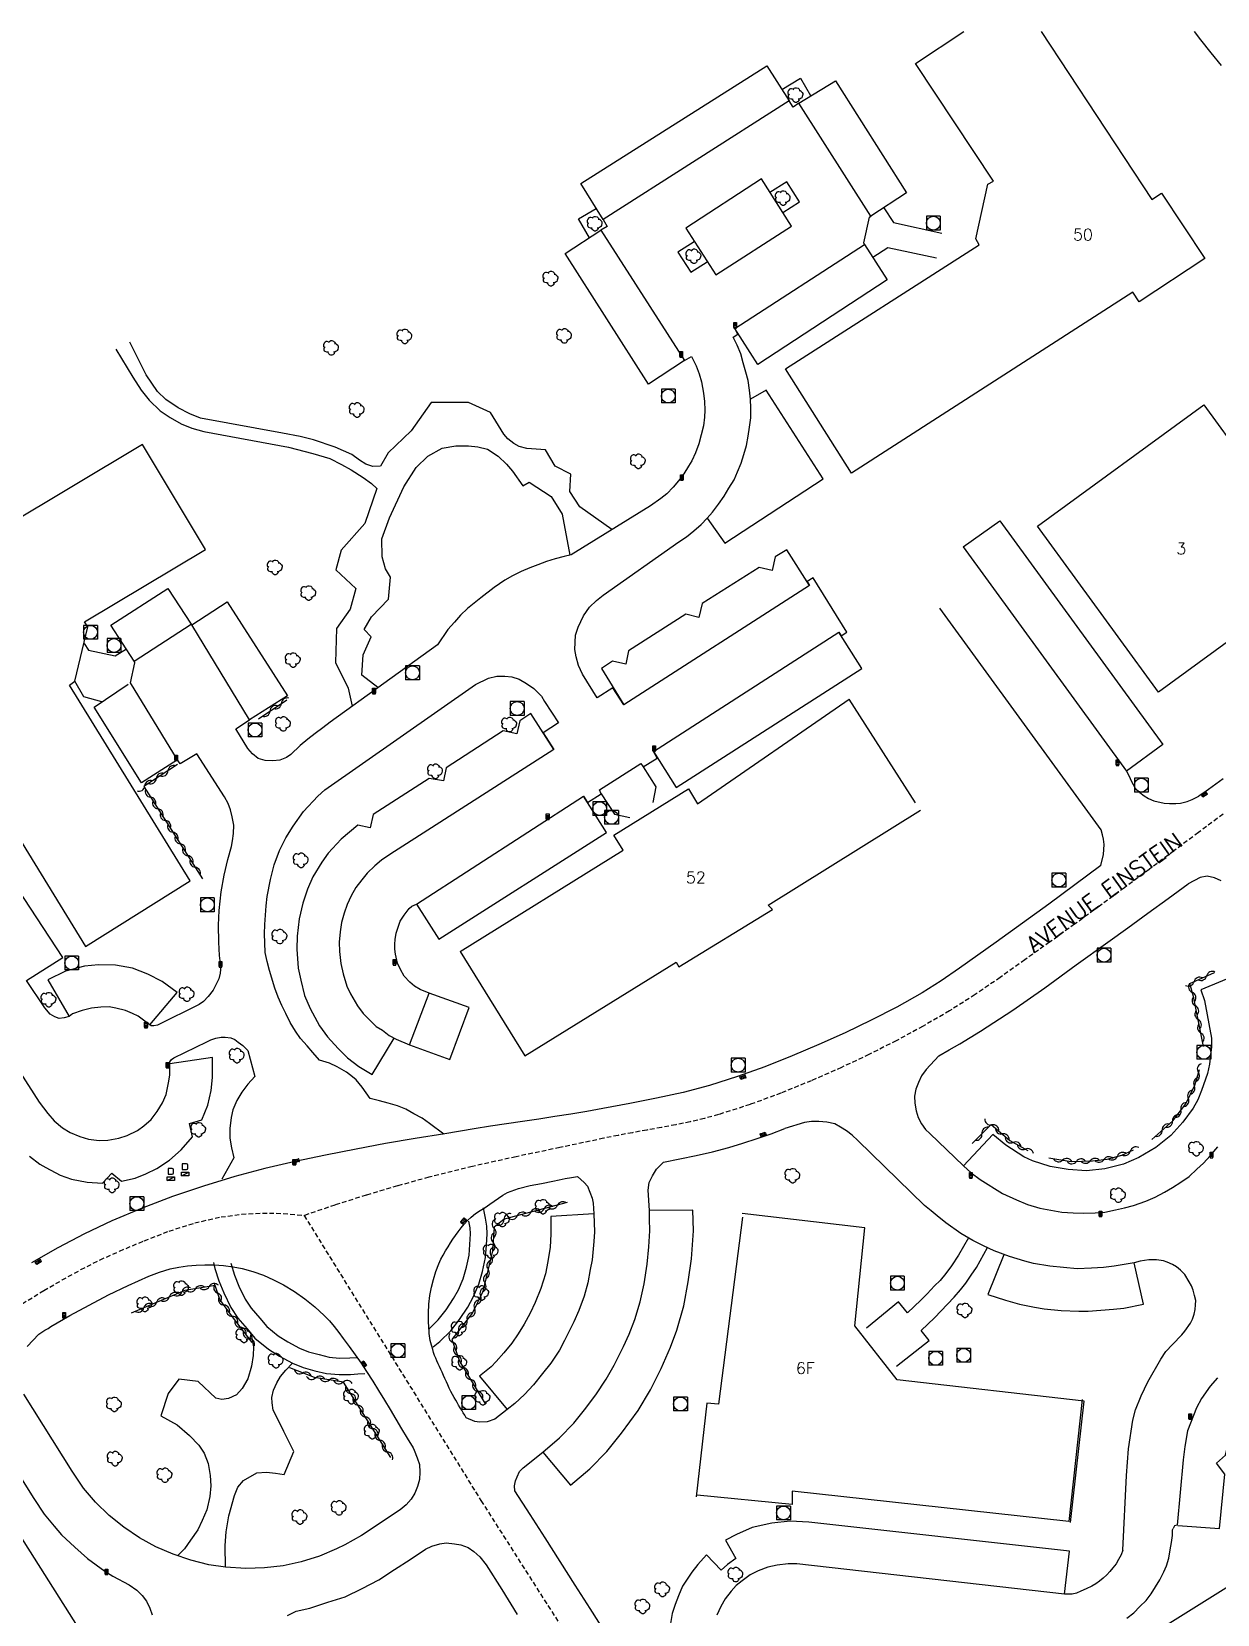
# Model space of a CAD drawing. Header units: millimetres. Extents: x 164999 to 166000, y 157004 to 158000.
# Drawn here: x 165488.2 to 165616.7, y 157828.6 to 158000 of the extents above; entities that cross this region are included whole.
import ezdxf
from ezdxf.enums import TextEntityAlignment as Align

# ---------------------------------------------------------------- set-up
doc = ezdxf.new("R2010")
doc.units = ezdxf.units.MM
doc.linetypes.add('DASHED', pattern=[0.75, 0.5, -0.25])
doc.layers.get('0').update_dxf_attribs({"linetype": 'CONTINUOUS'})
for name, color, linetype in [('W0001', 6, 'DASHED'), ('W0006', 2, 'CONTINUOUS'), ('W0008', 7, 'CONTINUOUS'), ('W0010', 4, 'CONTINUOUS'), ('W0014', 7, 'CONTINUOUS'), ('W0017', 7, 'CONTINUOUS'), ('W0071', 7, 'CONTINUOUS'), ('W0101', 7, 'CONTINUOUS'), ('W0104', 1, 'CONTINUOUS'), ('W0300', 7, 'CONTINUOUS'), ('W0310', 3, 'CONTINUOUS'), ('W0401', 7, 'CONTINUOUS'), ('W0420', 7, 'CONTINUOUS'), ('W0438', 7, 'CONTINUOUS'), ('W0989', 7, 'CONTINUOUS'), ('W0991', 7, 'CONTINUOUS')]:
    doc.layers.add(name, color=color, linetype=linetype)
doc.styles.get("Standard").update_dxf_attribs({"font": 'romans.shx', "width": 0.85})

# ---------------------------------------------------------------- blocks, each defined once
blk = doc.blocks.new('T300')
for p, q in [((-0.8, 0.51), (-0.86, 0.34)), ((-0.86, 0.34), (-0.86, 0.17)), ((-0.86, 0.17), (-0.74, 0.06)), ((-0.69, 0.63), (-0.8, 0.51)), ((-0.8, -0.06), (-0.74, 0.06)), ((-0.74, 0.06), (-0.69, 0.11)), ((-0.57, 0.69), (-0.69, 0.63)), ((-0.46, 0.69), (-0.57, 0.69)), ((-0.29, 0.63), (-0.46, 0.69)), ((-0.29, 0.63), (-0.17, 0.74)), ((-0.23, 0.57), (-0.29, 0.63)), ((-0.17, 0.74), (-0.06, 0.8)), ((-0.06, 0.8), (0.06, 0.8)), ((0.06, 0.8), (0.23, 0.74)), ((0.23, 0.74), (0.34, 0.63)), ((0.34, 0.63), (0.4, 0.51)), ((0.46, 0.46), (0.34, 0.46)), ((0.4, 0.51), (0.4, 0.46)), ((0.57, 0.4), (0.46, 0.46)), ((0.57, 0.4), (0.69, 0.29)), ((0.69, 0.29), (0.74, 0.17)), ((0.74, 0.06), (0.69, -0.17)), ((0.74, 0.17), (0.74, 0.06)), ((-0.8, -0.17), (-0.8, -0.06)), ((-0.8, -0.23), (-0.8, -0.17)), ((-0.74, -0.34), (-0.8, -0.23)), ((-0.69, -0.4), (-0.74, -0.34)), ((-0.51, -0.46), (-0.69, -0.4)), ((-0.4, -0.46), (-0.51, -0.46)), ((-0.4, -0.46), (-0.34, -0.46)), ((-0.34, -0.46), (-0.34, -0.4)), ((-0.34, -0.51), (-0.34, -0.46)), ((-0.29, -0.63), (-0.34, -0.51)), ((-0.17, -0.74), (-0.29, -0.63)), ((-0.06, -0.8), (-0.17, -0.74)), ((0.06, -0.8), (-0.06, -0.8)), ((0.17, -0.74), (0.06, -0.8)), ((0.23, -0.69), (0.17, -0.74)), ((0.29, -0.46), (0.23, -0.46)), ((0.29, -0.63), (0.23, -0.69)), ((0.46, -0.4), (0.29, -0.46)), ((0.34, -0.51), (0.29, -0.63)), ((0.34, -0.51), (0.34, -0.46)), ((0.57, -0.34), (0.46, -0.4)), ((0.63, -0.29), (0.57, -0.34)), ((0.69, -0.17), (0.63, -0.29))]:
    blk.add_line(p, q)
blk = doc.blocks.new('T401')
for p, q in [((-0.3, 0.3), (0, 0.3)), ((-0.3, -0.25), (-0.3, 0.3)), ((-0.3, 0.15), (0, 0.15)), ((-0.3, 0), (0, 0)), ((0, 0.3), (0, -0.25)), ((-0.3, -0.15), (0, -0.15)), ((-0.3, -0.25), (-0.3, -0.3)), ((-0.3, -0.3), (0, -0.3)), ((0, -0.3), (0, -0.25))]:
    blk.add_line(p, q)
blk = doc.blocks.new('T420')
for p, q in [((0.75, 0.75), (-0.75, 0.75)), ((-0.75, 0.75), (-0.75, -0.75)), ((0.75, 0.75), (0.75, -0.75)), ((0.75, -0.75), (-0.75, -0.75))]:
    blk.add_line(p, q)
blk.add_ellipse((0, 0), major_axis=(-0.53, 0.53), ratio=1, start_param=3.926991, end_param=10.210176)
blk = doc.blocks.new('T438')
for p, q in [((-0.4, 0.2), (0.4, 0.2)), ((-0.4, -0.2), (-0.4, 0.2)), ((0.15, 1.1), (-0.3, 1.1)), ((-0.3, 1.1), (-0.3, 0.5)), ((-0.3, 0.5), (0.15, 0.5)), ((0.3, 0.65), (0.3, 0.95)), ((0.4, 0.2), (0.4, -0.2))]:
    blk.add_line(p, q)
at = {"flags": 128}
for points in [[(-0.4, -0.2), (0.4, 0.2)], [(0.4, -0.2), (-0.4, -0.2)]]:
    blk.add_lwpolyline(points, dxfattribs=at)
for centre, major_axis, start_param, end_param in [((0.15, 0.95), (0.106, -0.106), 0.785398, 2.356194), ((0.15, 0.65), (0.106, 0.106), 3.926991, 5.497787)]:
    blk.add_ellipse(centre, major_axis=major_axis, ratio=1, start_param=start_param, end_param=end_param)
blk = doc.blocks.new('t310o')
at = {"color": 0, "linetype": 'Continuous'}
for centre, start, end in [((-0.5, 0.38), 216.8699, 323.1304), ((0.5, -0.37), 36.8699, 143.1303)]:
    blk.add_arc(centre, 0.625, start, end, dxfattribs=at)

msp = doc.modelspace()

# ---------------------------------------------------------------- linework, layer by layer
at = {"layer": 'W0001'}
for points in [[(165617.28, 157915.24), (165614.6, 157913.25), (165611.93, 157911.25), (165609.26, 157909.26), (165606.58, 157907.26), (165603.89, 157905.28), (165601.19, 157903.32), (165598.48, 157901.37), (165595.8, 157899.46), (165593.12, 157897.55), (165590.4, 157895.69), (165587.62, 157893.93), (165584.76, 157892.27), (165581.85, 157890.7), (165578.9, 157889.2), (165575.91, 157887.8), (165572.65, 157886.37), (165569.35, 157885.02), (165566.01, 157883.79), (165562.61, 157882.7), (165561.07, 157882.28), (165559.52, 157881.92), (165557.96, 157881.6), (165556.4, 157881.3), (165554.83, 157881.02), (165553.27, 157880.74), (165551.71, 157880.45), (165550.15, 157880.13), (165545.4, 157879.13), (165540.65, 157878.13), (165535.92, 157877.08), (165531.2, 157875.91), (165527.79, 157874.97), (165524.4, 157873.97), (165521.03, 157872.9), (165517.68, 157871.77)], [(165487.14, 157862.21), (165489.46, 157863.64), (165491.47, 157864.79), (165493.5, 157865.91), (165495.57, 157866.96), (165497.69, 157867.91), (165500.36, 157869.03), (165503.06, 157870.08), (165505.84, 157870.97), (165508.68, 157871.61), (165510.92, 157871.91), (165513.17, 157872.03), (165515.43, 157871.99), (165517.68, 157871.77)], [(165517.68, 157871.77), (165536.85, 157840.89), (165559.45, 157805.46), (165586.82, 157762.14), (165615.32, 157717.01), (165636.3, 157684.64), (165645.01, 157671)]]:
    msp.add_lwpolyline(points, dxfattribs=at)
at = {"layer": 'W0006'}
for points in [[(165550.11, 157979.67), (165547.66, 157983.54), (165567.83, 157996.3), (165570.25, 157992.5)], [(165571.31, 157992.24), (165575.27, 157994.68), (165582.98, 157982.53), (165579.12, 157980.01)], [(165558.92, 157964.38), (165555.01, 157961.82), (165545.97, 157975.96), (165549.85, 157978.48)], [(165578.41, 157976.93), (165580.89, 157973.11), (165566.84, 157963.95), (165564.35, 157967.83)], [(165589.12, 157944.19), (165593.1, 157947), (165610.74, 157922.8), (165606.82, 157919.88)], [(165572.44, 157940.02), (165569.99, 157943.86), (165568.74, 157943.11), (165568.42, 157941.64), (165566.99, 157941.96), (165560.82, 157938.05), (165560.48, 157936.55), (165559.05, 157936.9), (165552.83, 157932.94), (165552.54, 157931.48), (165551.11, 157931.83), (165549.9, 157931.02), (165552.34, 157927.1)], [(165499.25, 157931.81), (165496.73, 157935.71), (165502.92, 157939.67), (165505.43, 157935.83)], [(165505.53, 157935.74), (165509.33, 157938.23), (165515.9, 157928.04), (165511.78, 157925.44)], [(165555.55, 157922.01), (165558.01, 157918.12), (165578.14, 157931.01), (165575.65, 157934.94)], [(165503.96, 157921.13), (165500.05, 157918.64), (165494.92, 157926.83), (165498.61, 157929.32)], [(165544.75, 157922.24), (165542.24, 157926.15), (165541.05, 157925.35), (165540.73, 157923.93), (165539.24, 157924.26), (165533.09, 157920.25), (165532.78, 157918.85), (165531.23, 157919.1), (165525.18, 157915.2), (165524.83, 157913.75), (165523.51, 157914.05), (165521.69, 157912.53), (165520.3, 157911.03), (165519.61, 157910.04), (165518.62, 157908.44), (165518.06, 157907.1), (165517.56, 157905.59), (165517.14, 157903.9), (165516.92, 157902.01), (165516.91, 157900.6), (165517.05, 157898.55), (165517.32, 157897.27), (165517.73, 157895.59), (165518.35, 157894.2), (165519.36, 157892.3), (165520.21, 157891.11), (165521.37, 157889.84), (165522.38, 157888.84), (165523.63, 157887.91), (165525.07, 157887.04), (165527.44, 157890.97)], [(165487.61, 157897.24), (165491.53, 157899.72), (165474.67, 157925.37), (165471.05, 157923.1)], [(165529.86, 157905.5), (165532.3, 157901.7), (165550.45, 157913.26), (165547.95, 157917.18)], [(165500.98, 157892.43), (165503.94, 157895.92), (165502.3, 157897.12), (165500.73, 157897.9), (165499.08, 157898.57), (165497.24, 157898.9), (165495.4, 157898.91), (165493.9, 157898.76), (165491.83, 157898.23), (165489.9, 157897.31), (165492.23, 157893.31)], [(165619.56, 157898.15), (165614.88, 157896.21), (165615.27, 157895.06), (165616.02, 157890.99), (165616.02, 157890.04), (165615.8, 157888.17), (165615.58, 157887.15), (165614.95, 157885.29), (165614.54, 157884.3), (165614.02, 157883.4), (165612.93, 157881.86), (165611.6, 157880.42), (165609.98, 157879.12), (165608.15, 157878.04), (165606.47, 157877.33), (165604.48, 157876.84), (165602.48, 157876.62), (165600.48, 157876.76), (165598.53, 157877.07), (165596.62, 157877.68), (165595.68, 157878.12), (165593.74, 157879.39), (165592.31, 157880.55), (165589.15, 157877.14)], [(165529.11, 157890.25), (165533.48, 157888.68), (165535.57, 157894.28), (165531.25, 157895.86)], [(165487.93, 157878.2), (165489.03, 157877.33), (165489.68, 157876.96), (165491.26, 157876.13), (165492.49, 157875.72), (165494.19, 157875.39), (165495.85, 157875.27), (165496.83, 157876.37), (165497.89, 157875.49), (165499.39, 157875.81), (165500.52, 157876.27), (165501.71, 157876.85), (165503.08, 157877.75), (165504.36, 157878.87), (165505.6, 157880.3), (165505.25, 157881.72), (165506.61, 157882.12), (165507.24, 157883.73), (165507.6, 157885.29), (165507.77, 157886.73), (165507.74, 157888.9), (165503.14, 157888.2)], [(165543.56, 157846.13), (165546.56, 157842.54), (165548.64, 157844.31), (165550.49, 157846.22), (165552.09, 157848.19), (165553.87, 157850.64), (165555.22, 157852.87), (165556.39, 157855.2), (165557.38, 157857.5), (165558.08, 157859.33), (165558.85, 157861.97), (165559.3, 157864.57), (165559.67, 157867.09), (165559.87, 157870.09), (165559.82, 157872.36), (165555.11, 157872.3)], [(165549.09, 157871.96), (165544.41, 157871.66), (165544.42, 157869.76), (165544.34, 157868.34), (165544.09, 157866.8), (165543.84, 157865.45), (165543.35, 157863.85), (165542.72, 157862.33), (165542.18, 157861.18), (165541.53, 157859.98), (165540.87, 157858.95), (165540.18, 157857.95), (165539.34, 157856.9), (165538.49, 157855.95), (165537.95, 157855.39), (165536.7, 157854.37), (165539.7, 157850.75)], [(165593.52, 157867.5), (165591.79, 157863.2), (165593.68, 157862.61), (165595.21, 157862.17), (165596.84, 157861.84), (165597.87, 157861.66), (165599.74, 157861.46), (165601.66, 157861.39), (165602.67, 157861.42), (165605.39, 157861.61), (165606.51, 157861.74), (165608.67, 157862.15), (165607.63, 157866.65)], [(165612.37, 157838.2), (165616.89, 157837.88), (165617.48, 157843.76), (165616.58, 157844.93), (165617.54, 157845.82), (165617.81, 157846.9), (165618.51, 157848.85), (165619.02, 157849.67), (165619.61, 157850.44), (165620.16, 157851.24), (165621.85, 157852.83), (165618.94, 157856.44)], [(165600.09, 157830.76), (165600.65, 157835.41), (165572.37, 157838.56), (165570.37, 157838.67), (165568.38, 157838.44), (165566.26, 157837.99), (165564.56, 157837.21), (165563.34, 157836.59), (165564.46, 157834.62), (165563.58, 157833.95), (165562.88, 157833.34), (165561.31, 157835.01), (165560.35, 157833.97), (165559.7, 157833.15), (165558.71, 157831.6), (165558.26, 157830.56), (165557.9, 157829.63), (165557.59, 157828.67), (165557.39, 157827.56)]]:
    msp.add_lwpolyline(points, dxfattribs=at)
msp.add_lwpolyline([(165562.31, 157973.67), (165570.49, 157978.92), (165567.26, 157984.05), (165559.07, 157978.72)], close=True, dxfattribs=at)
at = {"layer": 'W0008'}
for points in [[(165614.14, 158000), (165614.83, 157999.13), (165615.95, 157997.72), (165617.08, 157996.32)], [(165617.3, 157919.07), (165615.7, 157917.92), (165615.44, 157917.73), (165615.18, 157917.55), (165614.91, 157917.36), (165614.65, 157917.18)], [(165604.04, 157909.69), (165601.21, 157907.59), (165598.38, 157905.5), (165595.53, 157903.42), (165592.67, 157901.37), (165590.69, 157899.96), (165588.72, 157898.55), (165586.72, 157897.17), (165584.65, 157895.89), (165581.93, 157894.35), (165579.15, 157892.92), (165576.33, 157891.57), (165573.48, 157890.29), (165570.57, 157889.05), (165567.63, 157887.88), (165564.65, 157886.81), (165561.63, 157885.86), (165558.77, 157885.1), (165555.88, 157884.46), (165552.97, 157883.9), (165550.07, 157883.36), (165548.33, 157883.05), (165546.59, 157882.76), (165544.85, 157882.48), (165543.11, 157882.22), (165541.36, 157881.96), (165539.62, 157881.7), (165537.87, 157881.44), (165536.13, 157881.16), (165532.93, 157880.63), (165529.72, 157880.11), (165526.51, 157879.56), (165523.32, 157878.96), (165520.01, 157878.31), (165516.71, 157877.62), (165513.43, 157876.87), (165510.17, 157875.99), (165506.78, 157874.95), (165503.43, 157873.81), (165500.12, 157872.56), (165496.86, 157871.18), (165493.89, 157869.78), (165490.99, 157868.26), (165488.14, 157866.64)], [(165586.48, 157889.05), (165587.61, 157889.7), (165588.74, 157890.37), (165589.86, 157891.04), (165590.97, 157891.72), (165594.5, 157894.02), (165597.96, 157896.43), (165601.37, 157898.91), (165604.78, 157901.37), (165606.96, 157902.94), (165609.14, 157904.52), (165611.31, 157906.1), (165613.48, 157907.69)], [(165556.63, 157877.56), (165558.41, 157877.9), (165560.19, 157878.26), (165561.96, 157878.66), (165563.71, 157879.14), (165565.24, 157879.61), (165566.77, 157880.11), (165568.29, 157880.63), (165569.8, 157881.18)], [(165535.26, 157849.86), (165535.09, 157850.13), (165534.93, 157850.4), (165534.76, 157850.67), (165534.59, 157850.95), (165534.43, 157851.22), (165534.27, 157851.5), (165534.11, 157851.77), (165533.95, 157852.05), (165533.77, 157852.38), (165533.59, 157852.72), (165533.42, 157853.07), (165533.26, 157853.41), (165533.1, 157853.76), (165532.94, 157854.11), (165532.78, 157854.45), (165532.63, 157854.8), (165532.49, 157855.1), (165532.35, 157855.4), (165532.22, 157855.7), (165532.08, 157856.01), (165531.96, 157856.31), (165531.83, 157856.62), (165531.72, 157856.93), (165531.62, 157857.24), (165531.55, 157857.49), (165531.48, 157857.73), (165531.42, 157857.98), (165531.36, 157858.23), (165531.32, 157858.48), (165531.28, 157858.73), (165531.24, 157858.98), (165531.22, 157859.23), (165531.16, 157860.2), (165531.15, 157861.18), (165531.21, 157862.15), (165531.32, 157863.11), (165531.48, 157863.99), (165531.7, 157864.85), (165531.96, 157865.7), (165532.28, 157866.54), (165532.5, 157867.02), (165532.75, 157867.48), (165533.01, 157867.94), (165533.29, 157868.39), (165533.54, 157868.8), (165533.81, 157869.21), (165534.08, 157869.61), (165534.37, 157870.01), (165534.7, 157870.42), (165535.04, 157870.83), (165535.4, 157871.22), (165535.78, 157871.58), (165536.27, 157871.97), (165536.78, 157872.32), (165537.31, 157872.65), (165537.83, 157872.99), (165538.29, 157873.32), (165538.75, 157873.66), (165539.22, 157873.98), (165539.73, 157874.25), (165540.93, 157874.69), (165542.17, 157875), (165543.41, 157875.25), (165544.65, 157875.5), (165545.32, 157875.64), (165545.98, 157875.77), (165546.65, 157875.89), (165547.32, 157876.01)], [(165488.95, 157858.92), (165489.27, 157859.12), (165489.6, 157859.33), (165489.93, 157859.53), (165490.25, 157859.73), (165492.3, 157860.93), (165494.38, 157862.07), (165496.49, 157863.16), (165498.63, 157864.19), (165499.74, 157864.7), (165500.86, 157865.19), (165502.01, 157865.63), (165503.18, 157865.98), (165504.1, 157866.18), (165505.04, 157866.31), (165505.98, 157866.39), (165506.92, 157866.42), (165507.94, 157866.41), (165508.96, 157866.35), (165509.98, 157866.22), (165510.98, 157866.02), (165512.14, 157865.7), (165513.28, 157865.29), (165514.38, 157864.8), (165515.44, 157864.25), (165516.63, 157863.53), (165517.76, 157862.74), (165518.84, 157861.87), (165519.87, 157860.94), (165520.42, 157860.36), (165520.94, 157859.74), (165521.43, 157859.1), (165521.91, 157858.46), (165522.57, 157857.58), (165523.22, 157856.68), (165523.85, 157855.77), (165524.46, 157854.86), (165525.12, 157853.84), (165525.76, 157852.82), (165526.39, 157851.78), (165527.01, 157850.75), (165527.63, 157849.71), (165528.24, 157848.67), (165528.87, 157847.64), (165529.5, 157846.61)], [(165550.32, 157826.64), (165548.7, 157829.19), (165547.07, 157831.74), (165545.44, 157834.29), (165543.8, 157836.84), (165542.17, 157839.39), (165540.53, 157841.93)], [(165537.43, 157833.94), (165539.1, 157831.25), (165540.77, 157828.55)]]:
    msp.add_lwpolyline(points, dxfattribs=at)
at = {"layer": 'W0010'}
for points in [[(165569.46, 157993.74), (165571.47, 157994.97), (165572.57, 157993.07)], [(165548.61, 157977.66), (165547.42, 157979.73), (165549.32, 157980.85)], [(165561.38, 157947.31), (165563.27, 157944.61), (165573.93, 157951.58), (165567.77, 157961.18), (165566.05, 157960.19)]]:
    msp.add_lwpolyline(points, dxfattribs=at)
at = {"layer": 'W0014'}
for points in [[(165580.5, 157980.9), (165581.55, 157979.31), (165586.8, 157978.17)], [(165586.21, 157975.48), (165580.96, 157976.59), (165579.33, 157975.54)], [(165493.83, 157933.71), (165494.32, 157933.01), (165497.21, 157932.38), (165498.42, 157933.15)], [(165495.75, 157927.4), (165493.81, 157927.95), (165492.83, 157929.64)], [(165554.43, 157920.37), (165555.81, 157918.19), (165555.48, 157916.52)], [(165549.88, 157917.45), (165551.31, 157915.25), (165552.99, 157914.89)], [(165537.34, 157871.47), (165537.22, 157872.02), (165537.12, 157872.6)], [(165531.15, 157859.42), (165532.23, 157860.47), (165533.08, 157861.54), (165533.88, 157862.77), (165534.4, 157863.71), (165534.92, 157864.92), (165535.27, 157866.16), (165535.58, 157867.48), (165535.66, 157868.64), (165535.71, 157869.8), (165535.68, 157870.43), (165535.55, 157871.15)], [(165532.4, 157858.12), (165533.57, 157859.26), (165534.54, 157860.49), (165535.42, 157861.84), (165536.02, 157862.91), (165536.62, 157864.32), (165537.01, 157865.71), (165537.36, 157867.21), (165537.45, 157868.54), (165537.51, 157869.79), (165537.48, 157870.62), (165537.34, 157871.47)], [(165589.68, 157869.36), (165588.6, 157867.48), (165587.85, 157866.3), (165587.24, 157865.48), (165586.61, 157864.72), (165586.02, 157864.15), (165585.2, 157863.3), (165584.51, 157862.59), (165583.79, 157861.9), (165583.09, 157861.21), (165582.11, 157862.41), (165578.63, 157859.56)], [(165581.89, 157855.43), (165585.42, 157858.23), (165584.54, 157859.32), (165586, 157860.67), (165587.42, 157862.15), (165588.13, 157862.93), (165588.83, 157863.73), (165589.41, 157864.44), (165589.99, 157865.32), (165590.57, 157866.15), (165591.75, 157868.3)], [(165507.87, 157866.69), (165508.02, 157866.04)], [(165508.02, 157866.04), (165508.45, 157864.69), (165508.97, 157863.38), (165509.73, 157861.82), (165510.49, 157860.63), (165511.52, 157859.48), (165512.36, 157858.48), (165513.81, 157857.29), (165515.01, 157856.53), (165516.44, 157855.76), (165517.6, 157855.3), (165518.85, 157854.96), (165520.1, 157854.64), (165521.47, 157854.53), (165522.7, 157854.56), (165523.49, 157854.6)], [(165509.73, 157866.6), (165510.15, 157865.3), (165510.62, 157864.1), (165511.3, 157862.71), (165511.93, 157861.72), (165512.88, 157860.66), (165513.64, 157859.76), (165514.87, 157858.75), (165515.92, 157858.08), (165517.2, 157857.39), (165518.16, 157857.01), (165519.31, 157856.7), (165520.39, 157856.42), (165521.52, 157856.33), (165522.64, 157856.36), (165523.42, 157856.39)], [(165531.67, 157857.53), (165532.4, 157858.12)], [(165523.49, 157854.6), (165524.28, 157854.66)]]:
    msp.add_lwpolyline(points, dxfattribs=at)
at = {"layer": 'W0017'}
for points in [[(165550.08, 157938.95), (165558.3, 157944.75), (165559.14, 157945.29), (165559.93, 157945.94), (165560.7, 157946.61), (165561.38, 157947.31), (165561.93, 157947.95), (165562.6, 157948.83), (165563.21, 157949.69), (165563.72, 157950.55), (165564.3, 157951.47), (165564.64, 157952.31), (165565.05, 157953.25), (165565.33, 157954.19), (165565.63, 157955.17), (165565.81, 157956.18), (165565.97, 157957.17), (165566.09, 157958.16), (165566.11, 157959.2), (165566.05, 157960.19), (165565.96, 157961.18), (165565.8, 157962.2), (165565.57, 157963.11), (165565.28, 157964.11), (165565, 157965.1), (165564.62, 157966.03), (165564.18, 157966.92), (165564.69, 157967.23), (165564.35, 157967.83), (165578.41, 157976.93), (165578.35, 157977.14), (165578.96, 157979.91), (165579.12, 157980.01), (165571.31, 157992.24), (165570.68, 157991.83), (165570.25, 157992.5), (165550.11, 157979.67), (165550.54, 157978.91), (165549.85, 157978.48), (165558.92, 157964.38), (165559.65, 157964.81), (165559.89, 157964.38), (165560.19, 157963.79), (165560.49, 157962.94), (165560.74, 157962.06), (165560.95, 157960.85), (165561.07, 157959.95), (165561.1, 157958.99), (165561.07, 157958.23), (165560.95, 157957.3), (165560.73, 157956.32), (165560.46, 157955.34), (165560.11, 157954.39), (165559.69, 157953.5), (165559.36, 157952.93), (165558.84, 157952.09), (165558.27, 157951.33), (165557.67, 157950.65), (165556.98, 157949.94), (165556.36, 157949.45), (165555.23, 157948.65), (165546.62, 157943.33), (165545.86, 157943.15), (165544.91, 157942.89), (165543.97, 157942.59), (165543.02, 157942.24), (165542.13, 157941.92), (165541.2, 157941.52), (165540.26, 157941.05), (165539.45, 157940.6), (165538.27, 157939.8), (165536.82, 157938.69), (165535.4, 157937.5), (165534.64, 157936.79), (165533.99, 157936.04), (165533.27, 157935.24), (165532.13, 157933.59), (165520.51, 157925.21), (165519.71, 157924.6), (165518.88, 157923.98), (165518.08, 157923.35), (165517.27, 157922.67), (165516.24, 157921.72), (165515.77, 157921.36), (165515.04, 157921.1), (165514.29, 157921.01), (165513.48, 157921.07), (165512.71, 157921.28), (165512.08, 157921.76), (165511.6, 157922.34), (165510.28, 157924.48), (165511.78, 157925.44)], [(165569.55, 157980.4), (165571.38, 157981.57), (165570, 157983.74), (165568.16, 157982.58)], [(165559.96, 157977.25), (165558.19, 157976.12), (165559.58, 157973.95), (165561.38, 157975.08)], [(165589.12, 157944.19), (165606.82, 157919.88), (165607.08, 157919.41), (165607.34, 157918.79), (165607.75, 157918.05), (165608.26, 157917.57), (165608.71, 157917.23), (165609.2, 157916.92), (165609.79, 157916.67), (165610.9, 157916.42), (165611.48, 157916.38), (165612.14, 157916.38), (165612.67, 157916.43), (165613.38, 157916.62), (165613.93, 157916.84), (165614.65, 157917.18)], [(165543.59, 157924.06), (165544.75, 157922.24), (165526.99, 157910.86), (165526.07, 157910.27), (165525.35, 157909.63), (165524.52, 157908.86), (165523.93, 157908.12), (165523.28, 157907.29), (165522.8, 157906.41), (165522.34, 157905.47), (165522.02, 157904.51), (165521.73, 157903.49), (165521.58, 157902.51), (165521.49, 157901.36), (165521.51, 157900.36), (165521.67, 157899.06), (165521.91, 157897.93), (165522.33, 157896.61), (165522.71, 157895.77), (165523.47, 157894.47), (165524.09, 157893.65), (165524.79, 157892.92), (165525.5, 157892.25), (165526.18, 157891.85), (165526.9, 157891.27), (165527.65, 157890.85), (165529.11, 157890.25), (165531.25, 157895.86), (165530.26, 157896.24), (165529.64, 157896.62), (165529.13, 157897.03), (165528.54, 157897.71), (165528.12, 157898.42), (165527.79, 157899.11), (165527.58, 157900.08), (165527.52, 157900.61), (165527.52, 157901.16), (165527.54, 157901.66), (165527.67, 157902.34), (165527.9, 157903.12), (165528.1, 157903.64), (165528.52, 157904.29), (165529.08, 157905.01), (165529.37, 157905.27), (165529.86, 157905.5), (165547.95, 157917.18), (165548.4, 157916.49), (165549.88, 157917.45), (165549.7, 157917.89), (165554.17, 157920.72), (165554.43, 157920.37), (165555.96, 157921.3), (165555.55, 157922.01), (165575.65, 157934.94), (165575.89, 157934.55), (165576.51, 157934.95), (165572.87, 157940.85), (165572.21, 157940.43), (165572.44, 157940.02), (165552.34, 157927.1), (165551.14, 157928.92), (165549.45, 157927.83), (165547.85, 157930.4), (165547.41, 157931.36), (165547.16, 157932.28), (165547.03, 157933.06), (165547.08, 157934.63), (165547.37, 157935.51), (165547.95, 157936.73), (165548.62, 157937.66), (165549.36, 157938.38), (165550.08, 157938.95)], [(165604.04, 157909.69), (165604.3, 157910.88), (165604.37, 157911.4), (165604.38, 157911.97), (165604.32, 157912.53), (165604.22, 157913.01), (165604.05, 157913.55), (165586.59, 157937.54)], [(165508.66, 157898.79), (165508.52, 157899.92), (165508.44, 157901.39), (165508.42, 157903.2), (165508.47, 157904.79), (165508.71, 157906.82), (165509.02, 157908.62), (165509.41, 157910.33), (165509.8, 157911.72), (165509.93, 157912.36), (165510.04, 157913.14), (165510.05, 157914.04), (165509.89, 157914.96), (165509.71, 157915.71), (165509.45, 157916.4), (165509.04, 157917.13), (165506.05, 157921.79), (165504.26, 157920.7), (165503.96, 157921.13), (165498.86, 157929.45), (165499.33, 157931.63), (165499.25, 157931.81), (165505.44, 157935.81), (165505.53, 157935.74)], [(165511.78, 157925.44), (165505.53, 157935.74)], [(165457.58, 157932.98), (165488.97, 157884.06), (165489.92, 157882.82), (165490.6, 157882.03), (165491.51, 157881.28), (165492.32, 157880.75), (165493.37, 157880.32), (165494.31, 157880.05), (165495.49, 157879.89), (165496.43, 157879.93), (165497.6, 157880.13), (165498.49, 157880.42), (165499.62, 157880.96), (165500.32, 157881.48), (165501.12, 157882.18), (165501.77, 157883.02), (165502.35, 157883.96), (165502.74, 157884.89), (165503, 157886.12), (165503.12, 157886.98), (165503.14, 157888.2), (165503.12, 157888.43), (165503.3, 157888.65), (165503.56, 157888.84), (165507.14, 157890.58), (165507.59, 157890.78), (165508.1, 157890.96), (165508.69, 157891.08), (165509.14, 157891.09), (165509.73, 157891), (165510.18, 157890.83), (165510.55, 157890.55), (165511.03, 157890.18), (165511.58, 157889.64), (165512.35, 157886.82), (165511.59, 157886.01), (165510.94, 157885.12), (165510.41, 157884.24), (165509.95, 157883.21), (165509.77, 157882.4), (165509.62, 157881.19), (165509.65, 157880.14), (165509.8, 157879.08), (165510.05, 157878.03), (165508.78, 157875.72)], [(165532.83, 157880.58), (165531.29, 157881.72), (165530.48, 157882.3), (165529.56, 157882.79), (165528.7, 157883.27), (165527.8, 157883.64), (165526.78, 157883.94), (165525.86, 157884.18), (165524.83, 157884.43), (165523.96, 157885.67), (165523.31, 157886.48), (165522.93, 157886.78), (165522.27, 157887.31), (165521.28, 157887.86), (165520.42, 157888.26), (165519.35, 157888.61), (165518.63, 157889.42), (165518.01, 157890.13), (165517.3, 157890.95), (165516.76, 157891.75), (165516.18, 157892.67), (165515.71, 157893.64), (165515.28, 157894.52), (165514.89, 157895.43), (165514.52, 157896.38), (165513.93, 157898.3), (165513.67, 157899.27), (165513.48, 157900.27), (165513.42, 157901.29), (165513.39, 157902.27), (165513.43, 157903.3), (165513.56, 157905.3), (165513.69, 157906.33), (165514.04, 157908.15), (165514.44, 157909.75), (165515.02, 157911.32), (165515.69, 157912.66), (165516.5, 157913.94), (165517.61, 157915.52), (165519.17, 157917.19), (165519.92, 157917.86), (165536.27, 157929.28), (165537.65, 157929.97), (165538.56, 157930.2), (165539.42, 157930.19), (165540.21, 157930.1), (165541, 157929.86), (165541.77, 157929.4), (165542.57, 157928.86), (165543.4, 157928.01), (165543.72, 157927.45), (165545.25, 157925.12), (165543.59, 157924.06), (165542.24, 157926.15)], [(165617.06, 157908.01), (165616.36, 157908.36), (165615.55, 157908.53), (165614.78, 157908.38), (165613.48, 157907.69)], [(165508.66, 157898.79), (165508.57, 157898.03), (165508.43, 157897.42), (165508.2, 157896.88), (165507.84, 157896.18), (165507.3, 157895.5), (165506.77, 157894.96), (165506.31, 157894.61), (165501.78, 157892.4), (165501.39, 157892.3), (165501.1, 157892.32), (165500.13, 157893.04), (165499.71, 157893.36), (165499.07, 157893.65), (165498.32, 157893.97), (165497.27, 157894.24), (165496.55, 157894.36), (165495.66, 157894.34), (165494.66, 157894.24), (165493.64, 157893.98), (165492.6, 157893.62), (165492.23, 157893.31), (165491.67, 157893.18), (165491.13, 157893.09), (165490.67, 157893.29), (165490.17, 157893.56), (165489.58, 157894.25), (165487.61, 157897.24)], [(165586.48, 157889.05), (165585.09, 157887.58), (165584.58, 157886.89), (165584.26, 157886.19), (165583.99, 157885.45), (165583.85, 157884.7), (165583.86, 157883.92), (165584.01, 157883.11), (165584.25, 157882.37), (165584.6, 157881.68), (165585.04, 157881.1), (165585.49, 157880.66), (165589.15, 157877.14), (165589.96, 157876.39), (165590.95, 157875.65), (165593.38, 157874.14), (165594.88, 157873.45), (165596.07, 157872.97), (165597.43, 157872.55), (165598.6, 157872.33), (165599.82, 157872.12), (165601.04, 157872.04), (165602.16, 157872.01), (165603.41, 157872.07), (165604.48, 157872.14), (165605.63, 157872.38), (165606.6, 157872.6), (165607.56, 157872.85), (165608.89, 157873.31), (165609.91, 157873.74), (165610.93, 157874.3), (165611.8, 157874.8), (165612.7, 157875.38), (165613.6, 157876.01), (165614.44, 157876.77), (165615.15, 157877.45), (165615.86, 157878.22), (165616.7, 157879.19)], [(165606.82, 157843.59), (165607.01, 157846.5), (165607.49, 157849.61), (165607.8, 157850.73), (165608.4, 157852.23), (165609.12, 157853.75), (165610.52, 157856.19), (165611.09, 157857.03), (165611.8, 157857.78), (165612.82, 157858.84), (165613.12, 157859.23), (165613.74, 157860.1), (165613.95, 157860.55), (165614.15, 157861.07), (165614.24, 157861.6), (165614.28, 157862.1), (165614.31, 157862.56), (165614.17, 157863.12), (165614.05, 157863.67), (165613.85, 157864.14), (165613.61, 157864.59), (165613.12, 157865.39), (165612.66, 157865.85), (165612.23, 157866.22), (165611.78, 157866.47), (165611.23, 157866.73), (165610.82, 157866.85), (165610.07, 157866.98), (165609.23, 157866.96), (165608.28, 157866.82), (165607.63, 157866.65), (165605.48, 157866.28), (165604.31, 157866.12), (165603.01, 157866.06), (165601.48, 157866), (165598.5, 157866.27), (165596.74, 157866.58), (165595.79, 157866.82), (165594.14, 157867.33), (165592.48, 157867.93), (165591.31, 157868.49), (165590.14, 157869.07), (165588.86, 157869.81), (165587.24, 157870.96), (165586.3, 157871.72), (165585.65, 157872.26), (165584.91, 157872.85), (165577.69, 157879.88), (165577.08, 157880.47), (165576.46, 157880.95), (165575.81, 157881.34), (165575.19, 157881.68), (165574.35, 157881.87), (165573.46, 157881.96), (165572.69, 157881.95), (165571.92, 157881.83), (165569.8, 157881.18)], [(165540.53, 157841.93), (165540.5, 157842.48), (165540.59, 157843.02), (165540.78, 157843.47), (165541.03, 157844.03), (165541.43, 157844.44), (165543.56, 157846.13), (165545.35, 157847.68), (165546.9, 157849.26), (165548.08, 157850.72), (165549.3, 157852.34), (165550.43, 157854.03), (165551.3, 157855.57), (165552.31, 157857.58), (165552.91, 157858.91), (165553.52, 157860.51), (165554.09, 157862.41), (165554.54, 157864.37), (165554.88, 157866.5), (165555.05, 157868.39), (165555.17, 157870.1), (165555.11, 157871.41), (165555.11, 157872.3), (165554.97, 157874.52), (165555.09, 157875.36), (165555.43, 157876.08), (165555.86, 157876.77), (165556.63, 157877.56)], [(165547.32, 157876.01), (165548.05, 157875.33), (165548.41, 157874.94), (165548.92, 157873.63), (165549.02, 157873.12), (165549.09, 157871.96), (165549.15, 157869.99), (165549.07, 157868.95), (165548.9, 157866.97), (165548.69, 157865.91), (165548.42, 157864.46), (165548.02, 157863.02), (165547.45, 157861.47), (165546.93, 157860.25), (165545.92, 157858.22), (165545.35, 157857.17), (165544.42, 157855.79), (165543.52, 157854.64), (165542.54, 157853.44), (165541.56, 157852.37), (165540.51, 157851.41), (165539.7, 157850.75), (165538.34, 157849.7), (165537.51, 157849.42), (165536.7, 157849.38), (165536.2, 157849.47), (165535.26, 157849.86)], [(165487.67, 157857.57), (165488.95, 157858.92)], [(165616.69, 157854.19), (165615.89, 157853.28), (165614.94, 157851.95), (165614.39, 157850.93), (165613.41, 157848.44), (165613.12, 157846.73), (165612.96, 157845.32), (165612.31, 157838.21), (165612.02, 157838.15), (165611.86, 157837.86)], [(165529.5, 157846.61), (165529.61, 157846.34), (165529.95, 157845.51), (165530.18, 157844.8), (165530.22, 157843.98), (165530.18, 157843.17), (165529.97, 157842.41), (165529.7, 157841.7), (165529.28, 157841.04), (165528.76, 157840.43), (165528.1, 157839.9), (165523.91, 157837.1), (165522.11, 157836.08), (165521.2, 157835.65), (165519.36, 157834.86), (165517.36, 157834.27), (165515.42, 157833.83), (165513.38, 157833.6), (165511.38, 157833.52), (165509.15, 157833.69), (165507.36, 157833.94), (165505.39, 157834.43), (165503.48, 157835.08), (165501.61, 157835.88), (165499.84, 157836.87), (165498.14, 157838.01), (165496.57, 157839.29), (165495.07, 157840.72), (165493.79, 157842.24), (165492.55, 157844.08), (165487.3, 157852.42)], [(165477.4, 157850.84), (165478.04, 157851.17), (165478.84, 157851.3), (165479.56, 157851.33), (165480.38, 157851.23), (165481.17, 157851.04), (165481.89, 157850.65), (165482.45, 157850.23), (165483.05, 157849.59), (165488.39, 157841.11), (165489.5, 157839.42), (165490.61, 157838.11), (165491.39, 157837.17), (165492.84, 157835.83), (165494.2, 157834.62), (165496.08, 157833.25), (165496.95, 157832.7), (165498.71, 157831.75), (165499.57, 157831.19), (165500.13, 157830.62), (165500.62, 157829.98), (165500.97, 157829.25), (165501.22, 157828.5)], [(165606.42, 157835.52), (165606.82, 157843.59)], [(165606.83, 157828.15), (165607.59, 157828.73), (165608.25, 157829.4), (165608.93, 157830.08), (165609.48, 157830.79), (165609.96, 157831.54), (165610.44, 157832.32), (165610.84, 157833.18), (165611.13, 157833.83), (165611.41, 157834.66), (165611.56, 157835.57), (165611.7, 157836.35), (165611.8, 157837.12), (165611.8, 157837.73), (165611.86, 157837.86)], [(165515.88, 157828.44), (165516.82, 157828.91), (165518.3, 157829.25), (165520.26, 157829.9), (165522.12, 157830.46), (165523.97, 157831.38), (165525.78, 157832.29), (165527.49, 157833.41), (165529.17, 157834.52), (165530.85, 157835.63), (165531.54, 157835.96), (165532.4, 157836.21), (165533.08, 157836.3), (165533.97, 157836.2), (165534.67, 157836.1), (165535.46, 157835.79), (165536.08, 157835.39), (165536.74, 157834.8), (165537.43, 157833.94)], [(165606.42, 157835.52), (165606.23, 157835.01), (165605.96, 157834.51), (165605.69, 157834.04), (165605.33, 157833.59), (165605.02, 157833.2), (165604.68, 157832.83), (165604.27, 157832.49), (165603.9, 157832.16), (165603.5, 157831.86), (165603.06, 157831.61), (165602.44, 157831.32), (165601.87, 157831.06), (165601.4, 157830.86), (165600.93, 157830.76), (165600.65, 157830.75), (165600.09, 157830.76), (165571.07, 157834.04), (165570.13, 157834.04), (165568.96, 157833.91), (165567.93, 157833.66), (165566.91, 157833.28), (165566.04, 157832.83), (165565.17, 157832.2), (165564.52, 157831.68), (165563.96, 157831.06), (165563.33, 157830.23), (165562.84, 157829.43), (165562.41, 157828.47)]]:
    msp.add_lwpolyline(points, dxfattribs=at)
at = {"layer": 'W0071'}
for points in [[(165497.28, 157965.59), (165499.11, 157962.57), (165500.02, 157961.17), (165500.88, 157960.09), (165502.07, 157958.91), (165503.17, 157958.19), (165504.36, 157957.53), (165505.53, 157957.05), (165506.83, 157956.69), (165515.98, 157954.99), (165518.64, 157954.31), (165520.46, 157953.76), (165521.75, 157953.13), (165522.8, 157952.52), (165524.09, 157951.72), (165524.99, 157951.07), (165525.55, 157950.51), (165524.28, 157946.74), (165521.69, 157943.85), (165521.11, 157941.71), (165523.29, 157939.7), (165522.67, 157937.45), (165521.2, 157935.36), (165521.09, 157931.67), (165522.46, 157928.88), (165522.9, 157926.92)], [(165551.02, 157946.08), (165547.56, 157948.52), (165546.49, 157950.18), (165546.59, 157952.08), (165544.9, 157952.93), (165543.86, 157954.7), (165541.83, 157954.86), (165541, 157955.07), (165540.41, 157955.4), (165539.76, 157955.88), (165539.33, 157956.39), (165537.87, 157958.76), (165535.5, 157959.83), (165531.46, 157959.84), (165529.3, 157956.76), (165526.78, 157954.39), (165525.96, 157952.92), (165525.13, 157952.9), (165524.36, 157953.15), (165523.7, 157953.59), (165522.84, 157954.19), (165521.06, 157955.01), (165518.7, 157955.78), (165517.27, 157956.16), (165515.36, 157956.51), (165506.45, 157958.15), (165505.29, 157958.61), (165504.02, 157959.26), (165502.69, 157960.17), (165501.79, 157961.03), (165500.55, 157962.83), (165498.79, 157966.36)], [(165525.67, 157928.96), (165523.95, 157930.31), (165524.09, 157932.5), (165524.96, 157934.43), (165524.18, 157935.24), (165524.98, 157936.63), (165526.82, 157938.53), (165527.06, 157940.91), (165526.51, 157941.82), (165526.15, 157943.11), (165526.12, 157945.06), (165526.94, 157947.34), (165528.48, 157950.69), (165529.84, 157952.78), (165531.11, 157954.03), (165532.66, 157954.89), (165534.11, 157955.14), (165535.5, 157955.15), (165536.51, 157955.02), (165537.57, 157954.76), (165538.71, 157954.01), (165539.62, 157953.14), (165540.26, 157952.39), (165541.4, 157950.79), (165542.06, 157951.2), (165544.47, 157949.64), (165545.64, 157947.75), (165546.48, 157943.28)], [(165511.96, 157858.83), (165512.2, 157857.54), (165512.18, 157856.59), (165512, 157855.43), (165511.58, 157854.06), (165510.97, 157853.04), (165510.36, 157852.34), (165509.48, 157851.95), (165508.77, 157851.82), (165508.12, 157851.98), (165506.21, 157853.77), (165504.11, 157854.05), (165502.94, 157852.5), (165502.16, 157850.07), (165503.92, 157849.1), (165505.27, 157847.94), (165506.27, 157846.89), (165506.86, 157846.03), (165507.3, 157844.9), (165507.49, 157843.61), (165507.56, 157842.48), (165507.46, 157841.33), (165507.15, 157839.89), (165506.63, 157838.74), (165506.15, 157837.72), (165505.36, 157836.59), (165504.71, 157835.66), (165503.96, 157834.89)], [(165509.15, 157833.69), (165509.13, 157836.04), (165509.24, 157837.5), (165509.52, 157839.22), (165510.13, 157841.44), (165510.51, 157842.33), (165511.1, 157843.05), (165512.57, 157843.89), (165513.62, 157843.95), (165514.57, 157843.86), (165515.51, 157843.72), (165516.58, 157846.21), (165515.49, 157848.37), (165514.64, 157850.08), (165514.32, 157850.67), (165514.21, 157851.48), (165514.18, 157852.07), (165514.38, 157852.85), (165514.72, 157853.66), (165515.13, 157854.33), (165515.7, 157855.02), (165516.44, 157855.76)]]:
    msp.add_lwpolyline(points, dxfattribs=at)
at = {"layer": 'W0101'}
for points in [[(165597.57, 158000), (165609.56, 157981.83), (165610.61, 157982.52), (165615.29, 157975.42), (165608.2, 157970.74), (165607.51, 157971.78), (165577.02, 157952.17), (165569.87, 157963.49), (165590.84, 157976.92), (165590.5, 157977.56), (165591.8, 157983.47), (165592.38, 157983.82), (165583.96, 157996.56)], [(165583.96, 157996.56), (165589.17, 158000)], [(165534.59, 157900.38), (165552.26, 157911.35), (165551.26, 157912.97), (165559.33, 157917.98), (165560.33, 157916.36), (165576.74, 157927.69)], [(165583.93, 157916.46), (165576.74, 157927.69)], [(165534.59, 157900.38), (165541.61, 157889.07), (165557.99, 157899.22), (165558.3, 157898.69), (165568.45, 157904.92), (165567.99, 157905.39), (165584.5, 157915.66)], [(165565.2, 157871.59), (165562.58, 157851.33), (165561.34, 157851.44), (165560.19, 157841.28)], [(165600.74, 157838.5), (165602.21, 157851.65), (165581.94, 157853.95), (165577.37, 157859.81), (165578.47, 157870.44), (165565.16, 157871.97)], [(165602.01, 157851.84), (165600.57, 157838.62), (165570.58, 157841.9), (165570.56, 157840.45), (165560.29, 157841.49)]]:
    msp.add_lwpolyline(points, dxfattribs=at)
for points in [[(165615.18, 157959.56), (165628.29, 157941.6), (165610.29, 157928.46), (165597.18, 157946.42)], [(165506.98, 157943.92), (165500.18, 157955.29), (165477.52, 157941.74), (165476.88, 157942.81), (165469.59, 157938.45), (165473.95, 157931.15), (165475.02, 157931.79), (165494, 157900.91), (165505.35, 157908.01), (165492.27, 157929.2), (165492.83, 157929.64), (165494.24, 157935.52), (165493.87, 157936.08)], [(165473.02, 157779.78), (165462.15, 157796.96), (165468.96, 157827.27), (165486.18, 157838.18), (165493.36, 157826.9), (165480.79, 157818.96), (165479.61, 157814.19), (165480.84, 157812.14), (165479.71, 157811.39), (165480.03, 157810.55), (165480.13, 157809.71), (165480.04, 157808.87), (165479.76, 157808.07), (165479.32, 157807.37), (165478.66, 157806.73), (165478.93, 157805.2), (165477.39, 157804.22), (165476.39, 157799.45), (165484.32, 157786.89)]]:
    msp.add_lwpolyline(points, close=True, dxfattribs=at)
at = {"layer": 'W0104'}
msp.add_lwpolyline([(165620.76, 157833.39), (165608.89, 157825.98), (165611.21, 157822.27), (165623.08, 157829.67)], close=True, dxfattribs=at)
at = {"layer": 'W0310'}
for points in [[(165512.73, 157925.56), (165515.82, 157927.64)], [(165503.97, 157920.61), (165500.3, 157918.23), (165506.68, 157908.23)], [(165615.17, 157890.07), (165614.07, 157895.48), (165613.66, 157896.88), (165616.36, 157898.1)], [(165609.56, 157880.01), (165611.82, 157882.02), (165613.23, 157883.88), (165614.2, 157885.88), (165614.71, 157887.58)], [(165590.08, 157879.56), (165592.16, 157881.63), (165594.18, 157879.88), (165596.12, 157878.8)], [(165598.41, 157878), (165600.82, 157877.62), (165603.14, 157877.69), (165604.72, 157877.86), (165606.29, 157878.32), (165607.57, 157878.87)], [(165546.21, 157873.17), (165539.36, 157871.36), (165538.28, 157870.52), (165538.1, 157867.95), (165537.04, 157863.54), (165535.93, 157861.21), (165533.69, 157858.35), (165534.55, 157855.9), (165537.28, 157851.45)], [(165512.04, 157858.01), (165509.83, 157860.93), (165508.56, 157862.67), (165508.04, 157864.17), (165504.74, 157863.66), (165498.93, 157861.19)], [(165527.1, 157845.57), (165521.95, 157853.71), (165518.82, 157854.21), (165516.14, 157855.26)]]:
    msp.add_lwpolyline(points, dxfattribs=at)

# ---------------------------------------------------------------- block references
at = {"layer": 'W0300'}
for p in [(165570.98, 157993.13), (165569.6, 157981.97), (165549.22, 157979.19), (165559.93, 157975.67), (165544.43, 157973.24), (165528.6, 157966.99), (165545.9, 157967.05), (165520.64, 157965.74), (165523.43, 157959.02), (165553.9, 157953.46), (165514.55, 157941.96), (165518.18, 157939.18), (165516.5, 157931.93), (165515.43, 157925.02), (165539.95, 157924.95), (165531.92, 157919.88), (165517.36, 157910.24), (165515.06, 157901.98), (165504.99, 157895.73), (165490.02, 157895.13), (165510.42, 157889.08), (165506.25, 157881.05), (165614.39, 157879), (165496.88, 157875.04), (165570.64, 157876.07), (165605.93, 157873.96), (165543.58, 157872.71), (165539.17, 157871.33), (165537.95, 157867.88), (165504.4, 157863.9), (165536.92, 157863.37), (165500.43, 157862.15), (165589.3, 157861.48), (165534.48, 157859.54), (165511.16, 157858.77), (165514.65, 157856.04), (165534.54, 157855.82), (165497.12, 157851.3), (165522.82, 157852.14), (165537.06, 157852.02), (165525.07, 157848.35), (165497.21, 157845.43), (165502.6, 157843.64), (165517.23, 157839.11), (165521.48, 157840.1), (165564.47, 157832.88), (165556.53, 157831.27), (165554.39, 157829.42)]:
    msp.add_blockref('T300', p, dxfattribs=at)
at = {"layer": 'W0310'}
for p, rotation in [((165515.22, 157927.23), 33.97986816432301), ((165513.98, 157926.4), 33.97986816432301), ((165502.93, 157919.93), 213.0106884121942), ((165500.41, 157918.3), 213.0106884121942), ((165501.67, 157919.12), 213.0106884121942), ((165501.03, 157917.08), 302.5500901084445), ((165501.84, 157915.81), 302.5500901084445), ((165502.65, 157914.55), 302.5500901084445), ((165503.45, 157913.28), 302.5500901084445), ((165504.26, 157912.02), 302.5500901084445), ((165505.07, 157910.75), 302.5500901084445), ((165505.87, 157909.49), 302.5500901084445), ((165615.49, 157897.71), 24.28066465202268), ((165614.13, 157897.09), 24.28066465202268), ((165613.94, 157895.94), 106.5043613815528), ((165614.28, 157894.48), 101.5134545632874), ((165614.58, 157893.01), 101.5134545632874), ((165614.87, 157891.54), 101.5134545632874), ((165614.61, 157887.24), 73.34093729485379), ((165614.16, 157885.81), 64.03572949305386), ((165613.51, 157884.46), 64.03572949305386), ((165611.8, 157882), 41.54553228416179), ((165612.71, 157883.2), 52.95826462731621), ((165591.15, 157880.62), 44.83384547459859), ((165592.21, 157881.58), 319.1363085885574), ((165593.35, 157880.6), 319.1363085885574), ((165610.68, 157881.01), 41.54553228416179), ((165594.53, 157879.68), 330.8601642302174), ((165595.84, 157878.95), 330.8601642302174), ((165607.22, 157878.72), 23.04809537921202), ((165599.89, 157877.76), 350.8930198529374), ((165601.38, 157877.63), 1.896029446423223), ((165602.88, 157877.68), 1.896029446423223), ((165604.37, 157877.83), 6.201114948074535), ((165605.82, 157878.19), 16.35177644445999), ((165542.24, 157872.12), 194.7427391596778), ((165543.69, 157872.5), 194.7427391596778), ((165545.14, 157872.88), 194.7427391596778), ((165538.27, 157870.37), 266.085395982732), ((165539.35, 157871.35), 217.9260363945836), ((165540.79, 157871.74), 194.7427391596778), ((165538.16, 157868.87), 266.085395982732), ((165537.97, 157867.39), 256.4418487577247), ((165537.26, 157864.48), 256.4418487577247), ((165537.62, 157865.93), 256.4418487577247), ((165504.45, 157863.54), 202.9935292961674), ((165505.91, 157863.84), 188.8230063658537), ((165507.4, 157864.07), 188.8230063658537), ((165508.32, 157863.37), 108.975190782202), ((165536.81, 157863.06), 244.5089324095686), ((165500.31, 157861.78), 202.9935292961674), ((165501.69, 157862.37), 202.9935292961674), ((165503.07, 157862.95), 202.9935292961674), ((165509.01, 157862.06), 126.2173240063505), ((165536.16, 157861.7), 244.5089324095686), ((165509.89, 157860.85), 127.0295129407058), ((165510.8, 157859.65), 127.0295129407058), ((165535.34, 157860.46), 231.9772225442292), ((165511.7, 157858.45), 127.0295129407058), ((165533.79, 157858.04), 289.5319531122248), ((165534.42, 157859.28), 231.9772225442292), ((165534.3, 157856.63), 289.5319531122248), ((165517.54, 157854.71), 158.5943014016963), ((165534.93, 157855.28), 301.4846641911813), ((165518.94, 157854.19), 170.9676261060988), ((165520.42, 157853.96), 170.9676261060988), ((165521.9, 157853.72), 170.9676261060988), ((165522.73, 157852.48), 122.3198215577693), ((165535.72, 157854), 301.4846641911813), ((165536.5, 157852.72), 301.4846641911813), ((165523.53, 157851.22), 122.3198215577693), ((165524.33, 157849.95), 122.3198215577693), ((165525.13, 157848.68), 122.3198215577693), ((165525.93, 157847.41), 122.3198215577693), ((165526.73, 157846.15), 122.3198215577693)]:
    msp.add_blockref('t310o', p, dxfattribs=dict(at, rotation=rotation))
at = {"layer": 'W0401'}
for p in [(165564.55, 157968.19), (165558.69, 157965.05), (165558.76, 157951.7), (165525.41, 157928.58), (165555.77, 157922.35), (165503.98, 157921.34), (165605.98, 157920.82), (165544.23, 157914.96), (165508.78, 157898.98), (165527.64, 157899.2), (165500.7, 157892.4), (165503.03, 157888.05), (165516.77, 157877.54), (165616.18, 157878.33), (165590.08, 157876.12), (165604.15, 157871.95), (165491.82, 157860.95), (165613.86, 157850), (165496.43, 157833.17)]:
    msp.add_blockref('T401', p, dxfattribs=at)
for p, rotation in [((165615.17, 157917.49), 124.9358705062363), ((165565.2, 157886.88), 109.1613027312817), ((165567.47, 157880.42), 289.1016323774597), ((165516.82, 157877.84), 102.1014279598598), ((165535.07, 157871.08), 318.029809191876), ((165488.81, 157866.88), 120.0042553594337), ((165524.04, 157855.59), 214.0560148720226)]:
    msp.add_blockref('T401', p, dxfattribs=dict(at, rotation=rotation))
at = {"layer": 'W0420'}
for p in [(165585.88, 157979.26), (165557.15, 157960.53), (165494.54, 157934.94), (165497.08, 157933.51), (165529.43, 157930.55), (165540.77, 157926.68), (165512.36, 157924.36), (165608.42, 157918.39), (165549.71, 157915.84), (165550.99, 157914.9), (165599.48, 157908.1), (165507.2, 157905.42), (165492.5, 157899.12), (165604.37, 157899.96), (165615.2, 157889.44), (165564.72, 157888.05), (165499.56, 157873.05), (165581.98, 157864.43), (165527.85, 157857.13), (165586.13, 157856.3), (165589.16, 157856.62), (165535.52, 157851.49), (165558.48, 157851.35), (165569.64, 157839.55)]:
    msp.add_blockref('T420', p, dxfattribs=at)
at = {"layer": 'W0438'}
for p in [(165503.24, 157875.75), (165504.78, 157876.26)]:
    msp.add_blockref('T438', p, dxfattribs=at)

# ---------------------------------------------------------------- texts
at = {"layer": 'W0989'}
msp.add_text('AVENUE EINSTEIN', height=1.75, rotation=35.9262, dxfattribs=at).set_placement((165604.4, 157906.77), align=Align.MIDDLE_CENTER)
at = {"layer": 'W0991'}
for s, p in [('50', (165602.09, 157978.02)), ('3', (165612.74, 157944.01)), ('52', (165560.14, 157908.38)), ('6F', (165572.01, 157855.23))]:
    msp.add_text(s, height=1.25, dxfattribs=at).set_placement(p, align=Align.MIDDLE_CENTER)

doc.saveas('drawing.dxf')
